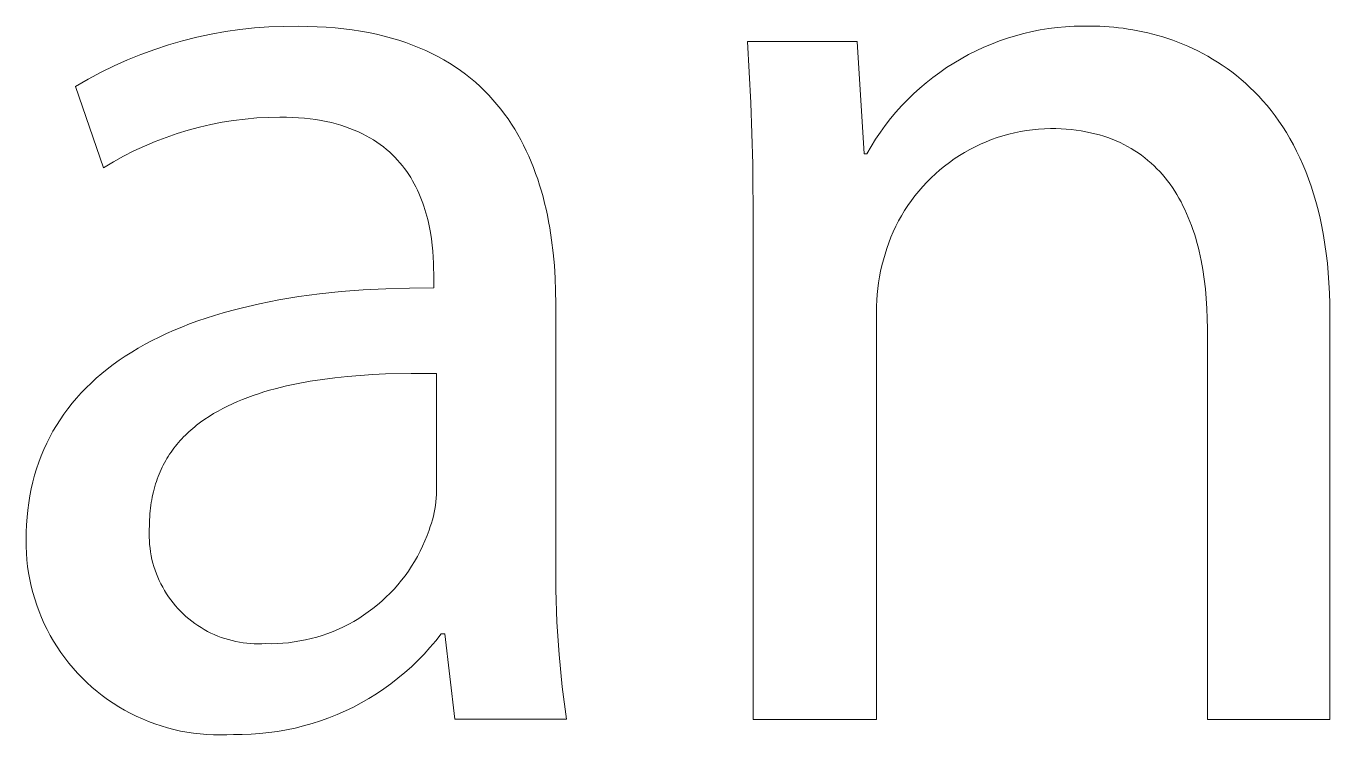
# Model space of a CAD drawing. Header units: millimetres. Extents: x -1246 to 2331, y -493 to 2006.
# Drawn here: x 1642.6 to 1675.94, y -433.34 to -415.2 of the extents above; entities that cross this region are included whole.
import ezdxf

# ---------------------------------------------------------------- set-up
doc = ezdxf.new("R2010")
doc.units = ezdxf.units.MM
doc.header["$MEASUREMENT"] = 0
doc.layers.add('Domyślny', color=7, linetype='Continuous', true_color=0x000000)

msp = doc.modelspace()

# ---------------------------------------------------------------- linework, layer by layer
at = {"layer": 'Domyślny', "color": 18, "lineweight": 15, "true_color": 0x000000}
for p, q in [((1647.328, -415.408), (1647.695, -415.342)), ((1647.695, -415.342), (1648.065, -415.289)), ((1648.065, -415.289), (1648.436, -415.249)), ((1648.436, -415.249), (1648.809, -415.222)), ((1648.809, -415.222), (1649.182, -415.208)), ((1649.182, -415.208), (1649.555, -415.206)), ((1649.555, -415.206), (1649.8, -415.209)), ((1649.8, -415.209), (1650.039, -415.217)), ((1650.039, -415.217), (1650.273, -415.23)), ((1650.273, -415.23), (1650.501, -415.248)), ((1650.501, -415.248), (1650.723, -415.271)), ((1650.723, -415.271), (1650.939, -415.299)), ((1650.939, -415.299), (1651.151, -415.331)), ((1651.151, -415.331), (1651.357, -415.369)), ((1651.357, -415.369), (1651.557, -415.411)), ((1667.9, -415.449), (1668.109, -415.392)), ((1668.109, -415.392), (1668.32, -415.343)), ((1668.32, -415.343), (1668.532, -415.301)), ((1668.532, -415.301), (1668.746, -415.266)), ((1668.746, -415.266), (1668.961, -415.239)), ((1668.961, -415.239), (1669.177, -415.219)), ((1669.177, -415.219), (1669.393, -415.206)), ((1669.393, -415.206), (1669.609, -415.201)), ((1669.609, -415.201), (1669.826, -415.203)), ((1669.826, -415.203), (1669.939, -415.204)), ((1669.939, -415.204), (1670.054, -415.207)), ((1670.054, -415.207), (1670.171, -415.212)), ((1670.171, -415.212), (1670.289, -415.22)), ((1670.289, -415.22), (1670.409, -415.23)), ((1670.409, -415.23), (1670.53, -415.243)), ((1670.53, -415.243), (1670.652, -415.258)), ((1670.652, -415.258), (1670.776, -415.276)), ((1670.776, -415.276), (1670.9, -415.297)), ((1670.9, -415.297), (1671.026, -415.32)), ((1671.026, -415.32), (1671.152, -415.346)), ((1671.152, -415.346), (1671.279, -415.375)), ((1671.279, -415.375), (1671.406, -415.407)), ((1645.887, -415.797), (1646.242, -415.681)), ((1646.242, -415.681), (1646.601, -415.577)), ((1646.601, -415.577), (1646.963, -415.486)), ((1646.963, -415.486), (1647.328, -415.408)), ((1651.557, -415.411), (1651.752, -415.457)), ((1651.752, -415.457), (1651.942, -415.508)), ((1651.942, -415.508), (1652.127, -415.563)), ((1652.127, -415.563), (1652.307, -415.623)), ((1652.307, -415.623), (1652.481, -415.687)), ((1652.481, -415.687), (1652.651, -415.754)), ((1661.133, -417.163), (1661.047, -415.596)), ((1661.047, -415.596), (1663.846, -415.596)), ((1663.846, -415.596), (1664.025, -418.467)), ((1667.086, -415.744), (1667.286, -415.66)), ((1667.286, -415.66), (1667.488, -415.582)), ((1667.488, -415.582), (1667.693, -415.512)), ((1667.693, -415.512), (1667.9, -415.449)), ((1671.406, -415.407), (1671.534, -415.441)), ((1671.534, -415.441), (1671.662, -415.479)), ((1671.662, -415.479), (1671.791, -415.52)), ((1671.791, -415.52), (1671.919, -415.565)), ((1671.919, -415.565), (1672.048, -415.612)), ((1672.048, -415.612), (1672.176, -415.663)), ((1672.176, -415.663), (1672.304, -415.718)), ((1672.304, -415.718), (1672.432, -415.776)), ((1645.19, -416.065), (1645.536, -415.925)), ((1645.536, -415.925), (1645.887, -415.797)), ((1652.651, -415.754), (1652.816, -415.826)), ((1652.816, -415.826), (1652.975, -415.902)), ((1652.975, -415.902), (1653.13, -415.982)), ((1653.13, -415.982), (1653.281, -416.065)), ((1666.32, -416.146), (1666.506, -416.036)), ((1666.506, -416.036), (1666.696, -415.932)), ((1666.696, -415.932), (1666.889, -415.835)), ((1666.889, -415.835), (1667.086, -415.744)), ((1672.432, -415.776), (1672.559, -415.837)), ((1672.559, -415.837), (1672.686, -415.903)), ((1672.686, -415.903), (1672.811, -415.971)), ((1672.811, -415.971), (1672.937, -416.044)), ((1672.937, -416.044), (1673.061, -416.121)), ((1644.184, -416.556), (1644.514, -416.381)), ((1644.514, -416.381), (1644.849, -416.217)), ((1644.849, -416.217), (1645.19, -416.065)), ((1653.281, -416.065), (1653.426, -416.152)), ((1653.426, -416.152), (1653.567, -416.243)), ((1653.567, -416.243), (1653.704, -416.337)), ((1653.704, -416.337), (1653.836, -416.435)), ((1665.785, -416.515), (1665.959, -416.386)), ((1665.959, -416.386), (1666.137, -416.263)), ((1666.137, -416.263), (1666.32, -416.146)), ((1673.061, -416.121), (1673.184, -416.201)), ((1673.184, -416.201), (1673.306, -416.286)), ((1673.306, -416.286), (1673.426, -416.374)), ((1673.426, -416.374), (1673.545, -416.467)), ((1643.861, -416.743), (1644.184, -416.556)), ((1653.836, -416.435), (1653.963, -416.535)), ((1653.963, -416.535), (1654.087, -416.639)), ((1654.087, -416.639), (1654.206, -416.747)), ((1665.45, -416.789), (1665.615, -416.649)), ((1665.615, -416.649), (1665.785, -416.515)), ((1673.545, -416.467), (1673.663, -416.564)), ((1673.663, -416.564), (1673.779, -416.665)), ((1673.779, -416.665), (1673.893, -416.77)), ((1644.576, -418.827), (1643.861, -416.743)), ((1654.206, -416.747), (1654.32, -416.857)), ((1654.32, -416.857), (1654.431, -416.97)), ((1654.431, -416.97), (1654.537, -417.087)), ((1665.135, -417.086), (1665.29, -416.935)), ((1665.29, -416.935), (1665.45, -416.789)), ((1673.893, -416.77), (1674.006, -416.88)), ((1674.006, -416.88), (1674.116, -416.995)), ((1674.116, -416.995), (1674.225, -417.113)), ((1654.537, -417.087), (1654.639, -417.206)), ((1654.639, -417.206), (1654.738, -417.327)), ((1654.738, -417.327), (1654.832, -417.452)), ((1661.181, -418.732), (1661.133, -417.163)), ((1664.841, -417.404), (1664.985, -417.243)), ((1664.985, -417.243), (1665.135, -417.086)), ((1674.225, -417.113), (1674.331, -417.237)), ((1674.331, -417.237), (1674.434, -417.365)), ((1674.434, -417.365), (1674.536, -417.498)), ((1647.32, -417.721), (1647.03, -417.788)), ((1647.612, -417.663), (1647.32, -417.721)), ((1647.905, -417.616), (1647.612, -417.663)), ((1648.2, -417.579), (1647.905, -417.616)), ((1648.496, -417.552), (1648.2, -417.579)), ((1648.793, -417.536), (1648.496, -417.552)), ((1649.09, -417.529), (1648.793, -417.536)), ((1649.254, -417.531), (1649.09, -417.529)), ((1649.413, -417.536), (1649.254, -417.531)), ((1649.567, -417.546), (1649.413, -417.536)), ((1649.718, -417.558), (1649.567, -417.546)), ((1649.863, -417.575), (1649.718, -417.558)), ((1650.005, -417.594), (1649.863, -417.575)), ((1650.142, -417.617), (1650.005, -417.594)), ((1650.275, -417.643), (1650.142, -417.617)), ((1650.404, -417.672), (1650.275, -417.643)), ((1650.529, -417.704), (1650.404, -417.672)), ((1650.65, -417.739), (1650.529, -417.704)), ((1654.832, -417.452), (1654.922, -417.578)), ((1654.922, -417.578), (1655.009, -417.708)), ((1655.009, -417.708), (1655.092, -417.84)), ((1664.568, -417.741), (1664.702, -417.57)), ((1664.702, -417.57), (1664.841, -417.404)), ((1674.536, -417.498), (1674.634, -417.636)), ((1674.634, -417.636), (1674.731, -417.779)), ((1646.178, -418.049), (1645.9, -418.156)), ((1646.459, -417.952), (1646.178, -418.049)), ((1646.743, -417.865), (1646.459, -417.952)), ((1647.03, -417.788), (1646.743, -417.865)), ((1650.767, -417.777), (1650.65, -417.739)), ((1650.88, -417.818), (1650.767, -417.777)), ((1650.989, -417.861), (1650.88, -417.818)), ((1651.095, -417.907), (1650.989, -417.861)), ((1651.197, -417.955), (1651.095, -417.907)), ((1651.296, -418.006), (1651.197, -417.955)), ((1651.39, -418.059), (1651.296, -418.006)), ((1651.482, -418.115), (1651.39, -418.059)), ((1655.092, -417.84), (1655.171, -417.974)), ((1655.171, -417.974), (1655.247, -418.11)), ((1664.32, -418.096), (1664.441, -417.916)), ((1664.441, -417.916), (1664.568, -417.741)), ((1667.431, -418.055), (1667.286, -418.106)), ((1667.577, -418.008), (1667.431, -418.055)), ((1667.725, -417.967), (1667.577, -418.008)), ((1667.875, -417.931), (1667.725, -417.967)), ((1668.025, -417.9), (1667.875, -417.931)), ((1668.177, -417.874), (1668.025, -417.9)), ((1668.329, -417.853), (1668.177, -417.874)), ((1668.482, -417.838), (1668.329, -417.853)), ((1668.636, -417.828), (1668.482, -417.838)), ((1668.789, -417.823), (1668.636, -417.828)), ((1668.927, -417.825), (1668.789, -417.823)), ((1669.062, -417.83), (1668.927, -417.825)), ((1669.194, -417.838), (1669.062, -417.83)), ((1669.323, -417.85), (1669.194, -417.838)), ((1669.45, -417.865), (1669.323, -417.85)), ((1669.574, -417.883), (1669.45, -417.865)), ((1669.695, -417.904), (1669.574, -417.883)), ((1669.814, -417.929), (1669.695, -417.904)), ((1669.929, -417.956), (1669.814, -417.929)), ((1670.043, -417.986), (1669.929, -417.956)), ((1670.153, -418.02), (1670.043, -417.986)), ((1670.261, -418.056), (1670.153, -418.02)), ((1670.367, -418.095), (1670.261, -418.056)), ((1674.731, -417.779), (1674.824, -417.927)), ((1674.824, -417.927), (1674.914, -418.079)), ((1645.357, -418.397), (1645.091, -418.531)), ((1645.626, -418.272), (1645.357, -418.397)), ((1645.9, -418.156), (1645.626, -418.272)), ((1651.57, -418.172), (1651.482, -418.115)), ((1651.654, -418.232), (1651.57, -418.172)), ((1651.736, -418.293), (1651.654, -418.232)), ((1651.814, -418.357), (1651.736, -418.293)), ((1651.889, -418.422), (1651.814, -418.357)), ((1655.247, -418.11), (1655.319, -418.248)), ((1655.319, -418.248), (1655.387, -418.389)), ((1655.387, -418.389), (1655.453, -418.531)), ((1664.096, -418.467), (1664.205, -418.279)), ((1664.205, -418.279), (1664.32, -418.096)), ((1666.726, -418.361), (1666.592, -418.436)), ((1666.863, -418.29), (1666.726, -418.361)), ((1667.002, -418.224), (1666.863, -418.29)), ((1667.143, -418.163), (1667.002, -418.224)), ((1667.286, -418.106), (1667.143, -418.163)), ((1670.47, -418.137), (1670.367, -418.095)), ((1670.57, -418.182), (1670.47, -418.137)), ((1670.668, -418.23), (1670.57, -418.182)), ((1670.763, -418.28), (1670.668, -418.23)), ((1670.856, -418.333), (1670.763, -418.28)), ((1670.947, -418.389), (1670.856, -418.333)), ((1671.035, -418.447), (1670.947, -418.389)), ((1674.914, -418.079), (1675.002, -418.237)), ((1675.002, -418.237), (1675.086, -418.4)), ((1644.831, -418.675), (1644.576, -418.827)), ((1645.091, -418.531), (1644.831, -418.675)), ((1651.961, -418.489), (1651.889, -418.422)), ((1652.03, -418.558), (1651.961, -418.489)), ((1652.096, -418.628), (1652.03, -418.558)), ((1652.158, -418.7), (1652.096, -418.628)), ((1652.219, -418.773), (1652.158, -418.7)), ((1655.453, -418.531), (1655.514, -418.675)), ((1655.514, -418.675), (1655.573, -418.821)), ((1664.025, -418.467), (1664.096, -418.467)), ((1666.207, -418.689), (1666.085, -418.782)), ((1666.333, -418.6), (1666.207, -418.689)), ((1666.461, -418.516), (1666.333, -418.6)), ((1666.592, -418.436), (1666.461, -418.516)), ((1671.12, -418.508), (1671.035, -418.447)), ((1671.204, -418.572), (1671.12, -418.508)), ((1671.285, -418.638), (1671.204, -418.572)), ((1671.363, -418.706), (1671.285, -418.638)), ((1671.439, -418.777), (1671.363, -418.706)), ((1675.086, -418.4), (1675.167, -418.569)), ((1675.167, -418.569), (1675.244, -418.742)), ((1652.276, -418.848), (1652.219, -418.773)), ((1652.331, -418.923), (1652.276, -418.848)), ((1652.383, -419), (1652.331, -418.923)), ((1652.432, -419.078), (1652.383, -419)), ((1655.573, -418.821), (1655.628, -418.969)), ((1655.628, -418.969), (1655.68, -419.118)), ((1661.189, -420.301), (1661.181, -418.732)), ((1665.85, -418.981), (1665.738, -419.086)), ((1665.966, -418.879), (1665.85, -418.981)), ((1666.085, -418.782), (1665.966, -418.879)), ((1671.513, -418.85), (1671.439, -418.777)), ((1671.585, -418.925), (1671.513, -418.85)), ((1671.654, -419.002), (1671.585, -418.925)), ((1671.721, -419.082), (1671.654, -419.002)), ((1675.244, -418.742), (1675.319, -418.921)), ((1675.319, -418.921), (1675.389, -419.106)), ((1652.479, -419.157), (1652.432, -419.078)), ((1652.523, -419.236), (1652.479, -419.157)), ((1652.565, -419.317), (1652.523, -419.236)), ((1652.605, -419.398), (1652.565, -419.317)), ((1655.68, -419.118), (1655.729, -419.269)), ((1655.729, -419.269), (1655.774, -419.421)), ((1665.525, -419.308), (1665.424, -419.424)), ((1665.629, -419.195), (1665.525, -419.308)), ((1665.738, -419.086), (1665.629, -419.195)), ((1671.786, -419.164), (1671.721, -419.082)), ((1671.848, -419.248), (1671.786, -419.164)), ((1671.909, -419.335), (1671.848, -419.248)), ((1671.967, -419.423), (1671.909, -419.335)), ((1675.389, -419.106), (1675.456, -419.296)), ((1675.456, -419.296), (1675.519, -419.492)), ((1652.642, -419.48), (1652.605, -419.398)), ((1652.677, -419.562), (1652.642, -419.48)), ((1652.71, -419.645), (1652.677, -419.562)), ((1652.741, -419.728), (1652.71, -419.645)), ((1652.77, -419.812), (1652.741, -419.728)), ((1655.774, -419.421), (1655.817, -419.574)), ((1655.817, -419.574), (1655.857, -419.729)), ((1655.857, -419.729), (1655.894, -419.885)), ((1665.235, -419.666), (1665.147, -419.792)), ((1665.327, -419.543), (1665.235, -419.666)), ((1665.424, -419.424), (1665.327, -419.543)), ((1672.023, -419.513), (1671.967, -419.423)), ((1672.077, -419.605), (1672.023, -419.513)), ((1672.129, -419.7), (1672.077, -419.605)), ((1672.179, -419.796), (1672.129, -419.7)), ((1675.519, -419.492), (1675.578, -419.693)), ((1675.578, -419.693), (1675.633, -419.9)), ((1652.797, -419.895), (1652.77, -419.812)), ((1652.822, -419.979), (1652.797, -419.895)), ((1652.845, -420.063), (1652.822, -419.979)), ((1652.867, -420.146), (1652.845, -420.063)), ((1655.894, -419.885), (1655.928, -420.042)), ((1655.928, -420.042), (1655.959, -420.2)), ((1664.983, -420.053), (1664.909, -420.187)), ((1665.063, -419.921), (1664.983, -420.053)), ((1665.147, -419.792), (1665.063, -419.921)), ((1672.226, -419.893), (1672.179, -419.796)), ((1672.272, -419.993), (1672.226, -419.893)), ((1672.316, -420.095), (1672.272, -419.993)), ((1675.633, -419.9), (1675.684, -420.113)), ((1652.887, -420.23), (1652.867, -420.146)), ((1652.905, -420.313), (1652.887, -420.23)), ((1652.936, -420.479), (1652.905, -420.313)), ((1655.959, -420.2), (1655.988, -420.359)), ((1655.988, -420.359), (1656.037, -420.679)), ((1661.189, -432.94), (1661.189, -420.301)), ((1664.839, -420.324), (1664.773, -420.463)), ((1664.909, -420.187), (1664.839, -420.324)), ((1672.357, -420.198), (1672.316, -420.095)), ((1672.397, -420.303), (1672.357, -420.198)), ((1672.434, -420.409), (1672.397, -420.303)), ((1675.684, -420.113), (1675.73, -420.331)), ((1675.73, -420.331), (1675.772, -420.556)), ((1652.962, -420.642), (1652.936, -420.479)), ((1652.982, -420.803), (1652.962, -420.642)), ((1656.037, -420.679), (1656.076, -421.002)), ((1664.713, -420.604), (1664.657, -420.748)), ((1664.773, -420.463), (1664.713, -420.604)), ((1672.47, -420.517), (1672.434, -420.409)), ((1672.504, -420.627), (1672.47, -420.517)), ((1672.536, -420.738), (1672.504, -420.627)), ((1675.772, -420.556), (1675.81, -420.787)), ((1652.998, -420.96), (1652.982, -420.803)), ((1653.009, -421.114), (1652.998, -420.96)), ((1656.076, -421.002), (1656.106, -421.327)), ((1664.561, -421.04), (1664.518, -421.183)), ((1664.606, -420.893), (1664.561, -421.04)), ((1664.657, -420.748), (1664.606, -420.893)), ((1672.566, -420.85), (1672.536, -420.738)), ((1672.594, -420.964), (1672.566, -420.85)), ((1672.62, -421.079), (1672.594, -420.964)), ((1675.81, -420.787), (1675.843, -421.024)), ((1675.843, -421.024), (1675.871, -421.267)), ((1653.016, -421.263), (1653.009, -421.114)), ((1653.02, -421.406), (1653.016, -421.263)), ((1656.106, -421.327), (1656.126, -421.653)), ((1664.48, -421.328), (1664.446, -421.474)), ((1664.518, -421.183), (1664.48, -421.328)), ((1672.644, -421.196), (1672.62, -421.079)), ((1672.688, -421.433), (1672.644, -421.196)), ((1675.871, -421.267), (1675.894, -421.516)), ((1653.021, -421.543), (1653.02, -421.406)), ((1653.021, -421.901), (1653.021, -421.543)), ((1656.126, -421.653), (1656.138, -421.979)), ((1664.418, -421.621), (1664.394, -421.769)), ((1664.446, -421.474), (1664.418, -421.621)), ((1672.724, -421.675), (1672.688, -421.433)), ((1672.753, -421.922), (1672.724, -421.675)), ((1675.894, -421.516), (1675.913, -421.771)), ((1649.573, -422.124), (1650.103, -422.053)), ((1650.103, -422.053), (1650.651, -421.996)), ((1650.651, -421.996), (1651.217, -421.952)), ((1651.217, -421.952), (1651.801, -421.921)), ((1651.801, -421.921), (1652.402, -421.904)), ((1652.402, -421.904), (1653.021, -421.901)), ((1656.138, -421.979), (1656.142, -422.306)), ((1664.375, -421.918), (1664.36, -422.067)), ((1664.394, -421.769), (1664.375, -421.918)), ((1672.775, -422.172), (1672.753, -421.922)), ((1675.913, -421.771), (1675.926, -422.033)), ((1675.926, -422.033), (1675.934, -422.301)), ((1648.094, -422.415), (1648.568, -422.305)), ((1648.568, -422.305), (1649.062, -422.208)), ((1649.062, -422.208), (1649.573, -422.124)), ((1656.142, -422.306), (1656.142, -428.786)), ((1664.351, -422.217), (1664.346, -422.367)), ((1664.346, -422.367), (1664.346, -422.517)), ((1664.36, -422.067), (1664.351, -422.217)), ((1672.791, -422.427), (1672.775, -422.172)), ((1675.934, -422.301), (1675.937, -422.576)), ((1646.988, -422.746), (1647.2, -422.673)), ((1647.2, -422.673), (1647.416, -422.604)), ((1647.416, -422.604), (1647.637, -422.537)), ((1647.637, -422.537), (1647.863, -422.474)), ((1647.863, -422.474), (1648.094, -422.415)), ((1664.346, -422.517), (1664.346, -432.94)), ((1672.801, -422.684), (1672.791, -422.427)), ((1672.804, -422.945), (1672.801, -422.684)), ((1675.937, -422.576), (1675.937, -432.94)), ((1646.189, -423.068), (1646.382, -422.983)), ((1646.382, -422.983), (1646.579, -422.901)), ((1646.579, -422.901), (1646.781, -422.822)), ((1646.781, -422.822), (1646.988, -422.746)), ((1672.804, -432.94), (1672.804, -422.945)), ((1645.468, -423.441), (1645.641, -423.343)), ((1645.641, -423.343), (1645.819, -423.248)), ((1645.819, -423.248), (1646.002, -423.157)), ((1646.002, -423.157), (1646.189, -423.068)), ((1644.977, -423.753), (1645.136, -423.646)), ((1645.136, -423.646), (1645.299, -423.542)), ((1645.299, -423.542), (1645.468, -423.441)), ((1644.532, -424.092), (1644.675, -423.976)), ((1644.675, -423.976), (1644.824, -423.863)), ((1644.824, -423.863), (1644.977, -423.753)), ((1644.131, -424.459), (1644.26, -424.334)), ((1644.26, -424.334), (1644.393, -424.212)), ((1644.393, -424.212), (1644.532, -424.092)), ((1649.559, -424.344), (1649.258, -424.408)), ((1649.865, -424.288), (1649.559, -424.344)), ((1650.177, -424.24), (1649.865, -424.288)), ((1650.494, -424.199), (1650.177, -424.24)), ((1650.814, -424.165), (1650.494, -424.199)), ((1651.137, -424.138), (1650.814, -424.165)), ((1651.463, -424.117), (1651.137, -424.138)), ((1651.789, -424.102), (1651.463, -424.117)), ((1652.443, -424.088), (1651.789, -424.102)), ((1653.093, -424.093), (1652.443, -424.088)), ((1653.093, -427.094), (1653.093, -424.093)), ((1643.776, -424.853), (1643.889, -424.719)), ((1643.889, -424.719), (1644.007, -424.588)), ((1644.007, -424.588), (1644.131, -424.459)), ((1648.266, -424.702), (1648.133, -424.754)), ((1648.401, -424.653), (1648.266, -424.702)), ((1648.539, -424.607), (1648.401, -424.653)), ((1648.679, -424.562), (1648.539, -424.607)), ((1648.821, -424.52), (1648.679, -424.562)), ((1648.965, -424.481), (1648.821, -424.52)), ((1649.258, -424.408), (1648.965, -424.481)), ((1643.564, -425.131), (1643.667, -424.991)), ((1643.667, -424.991), (1643.776, -424.853)), ((1647.508, -425.05), (1647.392, -425.117)), ((1647.628, -424.985), (1647.508, -425.05)), ((1647.75, -424.924), (1647.628, -424.985)), ((1647.875, -424.864), (1647.75, -424.924)), ((1648.003, -424.808), (1647.875, -424.864)), ((1648.133, -424.754), (1648.003, -424.808)), ((1643.373, -425.42), (1643.466, -425.274)), ((1643.466, -425.274), (1643.564, -425.131)), ((1647.062, -425.336), (1646.959, -425.415)), ((1647.169, -425.26), (1647.062, -425.336)), ((1647.279, -425.187), (1647.169, -425.26)), ((1647.392, -425.117), (1647.279, -425.187)), ((1643.126, -425.876), (1643.203, -425.721)), ((1643.203, -425.721), (1643.285, -425.569)), ((1643.285, -425.569), (1643.373, -425.42)), ((1646.626, -425.714), (1646.583, -425.76)), ((1646.671, -425.669), (1646.626, -425.714)), ((1646.717, -425.625), (1646.671, -425.669)), ((1646.763, -425.581), (1646.717, -425.625)), ((1646.811, -425.539), (1646.763, -425.581)), ((1646.86, -425.497), (1646.811, -425.539)), ((1646.909, -425.455), (1646.86, -425.497)), ((1646.959, -425.415), (1646.909, -425.455)), ((1642.986, -426.195), (1643.053, -426.034)), ((1643.053, -426.034), (1643.126, -425.876)), ((1646.341, -426.053), (1646.304, -426.104)), ((1646.379, -426.002), (1646.341, -426.053)), ((1646.417, -425.952), (1646.379, -426.002)), ((1646.457, -425.903), (1646.417, -425.952)), ((1646.498, -425.855), (1646.457, -425.903)), ((1646.54, -425.807), (1646.498, -425.855)), ((1646.583, -425.76), (1646.54, -425.807)), ((1642.868, -426.525), (1642.925, -426.358)), ((1642.925, -426.358), (1642.986, -426.195)), ((1646.137, -426.375), (1646.107, -426.432)), ((1646.168, -426.319), (1646.137, -426.375)), ((1646.201, -426.264), (1646.168, -426.319)), ((1646.234, -426.21), (1646.201, -426.264)), ((1646.269, -426.157), (1646.234, -426.21)), ((1646.304, -426.104), (1646.269, -426.157)), ((1642.772, -426.866), (1642.817, -426.694)), ((1642.817, -426.694), (1642.868, -426.525)), ((1645.974, -426.728), (1645.951, -426.79)), ((1645.998, -426.667), (1645.974, -426.728)), ((1646.024, -426.607), (1645.998, -426.667)), ((1646.05, -426.548), (1646.024, -426.607)), ((1646.078, -426.489), (1646.05, -426.548)), ((1646.107, -426.432), (1646.078, -426.489)), ((1642.696, -427.219), (1642.731, -427.041)), ((1642.731, -427.041), (1642.772, -426.866)), ((1645.871, -427.047), (1645.854, -427.114)), ((1645.889, -426.982), (1645.871, -427.047)), ((1645.908, -426.917), (1645.889, -426.982)), ((1645.929, -426.853), (1645.908, -426.917)), ((1645.951, -426.79), (1645.929, -426.853)), ((1642.666, -427.4), (1642.696, -427.219)), ((1645.8, -427.39), (1645.789, -427.461)), ((1645.811, -427.319), (1645.8, -427.39)), ((1645.824, -427.25), (1645.811, -427.319)), ((1645.839, -427.181), (1645.824, -427.25)), ((1645.854, -427.114), (1645.839, -427.181)), ((1653.064, -427.465), (1653.076, -427.373)), ((1653.076, -427.373), (1653.084, -427.28)), ((1653.084, -427.28), (1653.09, -427.187)), ((1653.09, -427.187), (1653.093, -427.094)), ((1642.623, -427.77), (1642.642, -427.583)), ((1642.642, -427.583), (1642.666, -427.4)), ((1645.766, -427.681), (1645.761, -427.756)), ((1645.773, -427.607), (1645.766, -427.681)), ((1645.78, -427.533), (1645.773, -427.607)), ((1645.789, -427.461), (1645.78, -427.533)), ((1653.012, -427.74), (1653.032, -427.649)), ((1653.032, -427.649), (1653.05, -427.557)), ((1653.05, -427.557), (1653.064, -427.465)), ((1642.601, -428.151), (1642.609, -427.959)), ((1642.609, -427.959), (1642.623, -427.77)), ((1645.755, -427.988), (1645.749, -428.084)), ((1645.756, -427.91), (1645.755, -427.988)), ((1645.758, -427.832), (1645.756, -427.91)), ((1645.761, -427.756), (1645.758, -427.832)), ((1652.902, -428.095), (1652.934, -428.008)), ((1652.934, -428.008), (1652.963, -427.919)), ((1652.963, -427.919), (1652.989, -427.83)), ((1652.989, -427.83), (1653.012, -427.74)), ((1642.598, -428.345), (1642.601, -428.151)), ((1642.599, -428.515), (1642.598, -428.345)), ((1645.749, -428.084), (1645.746, -428.179)), ((1645.746, -428.179), (1645.746, -428.275)), ((1645.746, -428.275), (1645.75, -428.371)), ((1645.75, -428.371), (1645.757, -428.467)), ((1652.738, -428.505), (1652.797, -428.37)), ((1652.797, -428.37), (1652.852, -428.234)), ((1652.852, -428.234), (1652.902, -428.095)), ((1642.606, -428.686), (1642.599, -428.515)), ((1642.619, -428.855), (1642.606, -428.686)), ((1645.757, -428.467), (1645.767, -428.562)), ((1645.767, -428.562), (1645.781, -428.657)), ((1645.781, -428.657), (1645.798, -428.752)), ((1652.605, -428.768), (1652.674, -428.638)), ((1652.674, -428.638), (1652.738, -428.505)), ((1642.638, -429.025), (1642.619, -428.855)), ((1642.663, -429.193), (1642.638, -429.025)), ((1645.798, -428.752), (1645.818, -428.846)), ((1645.818, -428.846), (1645.841, -428.939)), ((1645.841, -428.939), (1645.868, -429.031)), ((1645.868, -429.031), (1645.897, -429.122)), ((1652.374, -429.144), (1652.455, -429.021)), ((1652.455, -429.021), (1652.532, -428.896)), ((1652.532, -428.896), (1652.605, -428.768)), ((1656.142, -428.786), (1656.143, -429.618)), ((1642.693, -429.361), (1642.663, -429.193)), ((1642.729, -429.527), (1642.693, -429.361)), ((1645.897, -429.122), (1645.93, -429.212)), ((1645.93, -429.212), (1645.966, -429.301)), ((1645.966, -429.301), (1646.004, -429.389)), ((1646.004, -429.389), (1646.046, -429.475)), ((1652.105, -429.494), (1652.198, -429.381)), ((1652.198, -429.381), (1652.288, -429.264)), ((1652.288, -429.264), (1652.374, -429.144)), ((1642.771, -429.692), (1642.729, -429.527)), ((1642.818, -429.856), (1642.771, -429.692)), ((1646.046, -429.475), (1646.091, -429.56)), ((1646.091, -429.56), (1646.139, -429.643)), ((1646.139, -429.643), (1646.189, -429.725)), ((1646.189, -429.725), (1646.242, -429.805)), ((1651.801, -429.815), (1651.906, -429.712)), ((1651.906, -429.712), (1652.007, -429.605)), ((1652.007, -429.605), (1652.105, -429.494)), ((1656.143, -429.618), (1656.171, -430.449)), ((1642.871, -430.017), (1642.818, -429.856)), ((1642.93, -430.177), (1642.871, -430.017)), ((1646.242, -429.805), (1646.298, -429.883)), ((1646.298, -429.883), (1646.357, -429.959)), ((1646.357, -429.959), (1646.418, -430.033)), ((1646.418, -430.033), (1646.482, -430.104)), ((1651.466, -430.103), (1651.581, -430.011)), ((1651.581, -430.011), (1651.693, -429.915)), ((1651.693, -429.915), (1651.801, -429.815)), ((1642.994, -430.335), (1642.93, -430.177)), ((1643.063, -430.491), (1642.994, -430.335)), ((1646.482, -430.104), (1646.548, -430.174)), ((1646.548, -430.174), (1646.616, -430.241)), ((1646.616, -430.241), (1646.687, -430.306)), ((1646.687, -430.306), (1646.76, -430.368)), ((1646.76, -430.368), (1646.835, -430.428)), ((1650.977, -430.431), (1651.103, -430.355)), ((1651.103, -430.355), (1651.227, -430.275)), ((1651.227, -430.275), (1651.348, -430.191)), ((1651.348, -430.191), (1651.466, -430.103)), ((1643.138, -430.643), (1643.063, -430.491)), ((1643.218, -430.794), (1643.138, -430.643)), ((1646.835, -430.428), (1646.912, -430.485)), ((1646.912, -430.485), (1646.991, -430.54)), ((1646.991, -430.54), (1647.072, -430.592)), ((1647.072, -430.592), (1647.154, -430.641)), ((1647.154, -430.641), (1647.238, -430.687)), ((1647.238, -430.687), (1647.324, -430.73)), ((1647.324, -430.73), (1647.411, -430.77)), ((1650.31, -430.741), (1650.448, -430.688)), ((1650.448, -430.688), (1650.583, -430.631)), ((1650.583, -430.631), (1650.717, -430.569)), ((1650.717, -430.569), (1650.848, -430.502)), ((1650.848, -430.502), (1650.977, -430.431)), ((1656.171, -430.449), (1656.226, -431.279)), ((1643.303, -430.941), (1643.218, -430.794)), ((1643.394, -431.086), (1643.303, -430.941)), ((1647.411, -430.77), (1647.5, -430.807)), ((1647.5, -430.807), (1647.589, -430.841)), ((1647.589, -430.841), (1647.68, -430.872)), ((1647.68, -430.872), (1647.772, -430.9)), ((1647.772, -430.9), (1647.864, -430.925)), ((1647.864, -430.925), (1647.958, -430.947)), ((1647.958, -430.947), (1648.052, -430.965)), ((1648.052, -430.965), (1648.147, -430.98)), ((1648.147, -430.98), (1648.242, -430.992)), ((1648.242, -430.992), (1648.338, -431)), ((1648.338, -431), (1648.433, -431.006)), ((1648.433, -431.006), (1648.529, -431.008)), ((1648.529, -431.008), (1648.625, -431.006)), ((1648.625, -431.006), (1648.721, -431.002)), ((1648.721, -431.002), (1648.868, -431.003)), ((1648.868, -431.003), (1649.016, -430.999)), ((1649.016, -430.999), (1649.163, -430.99)), ((1649.163, -430.99), (1649.309, -430.977)), ((1649.309, -430.977), (1649.455, -430.958)), ((1649.455, -430.958), (1649.601, -430.934)), ((1649.601, -430.934), (1649.745, -430.905)), ((1649.745, -430.905), (1649.888, -430.872)), ((1649.888, -430.872), (1650.031, -430.833)), ((1650.031, -430.833), (1650.171, -430.79)), ((1650.171, -430.79), (1650.31, -430.741)), ((1653.072, -430.93), (1652.925, -431.103)), ((1653.212, -430.751), (1653.072, -430.93)), ((1653.307, -430.751), (1653.212, -430.751)), ((1653.557, -432.931), (1653.307, -430.751)), ((1643.489, -431.227), (1643.394, -431.086)), ((1643.589, -431.365), (1643.489, -431.227)), ((1643.693, -431.499), (1643.589, -431.365)), ((1652.773, -431.271), (1652.615, -431.434)), ((1652.925, -431.103), (1652.773, -431.271)), ((1656.226, -431.279), (1656.308, -432.107)), ((1643.802, -431.63), (1643.693, -431.499)), ((1643.916, -431.757), (1643.802, -431.63)), ((1652.451, -431.591), (1652.282, -431.742)), ((1652.615, -431.434), (1652.451, -431.591)), ((1644.034, -431.879), (1643.916, -431.757)), ((1644.156, -431.998), (1644.034, -431.879)), ((1644.282, -432.113), (1644.156, -431.998)), ((1651.928, -432.027), (1651.744, -432.16)), ((1652.108, -431.888), (1651.928, -432.027)), ((1652.282, -431.742), (1652.108, -431.888)), ((1644.412, -432.223), (1644.282, -432.113)), ((1644.546, -432.328), (1644.412, -432.223)), ((1644.683, -432.429), (1644.546, -432.328)), ((1651.556, -432.286), (1651.363, -432.406)), ((1651.744, -432.16), (1651.556, -432.286)), ((1656.308, -432.107), (1656.416, -432.931)), ((1644.824, -432.525), (1644.683, -432.429)), ((1644.967, -432.616), (1644.824, -432.525)), ((1645.114, -432.702), (1644.967, -432.616)), ((1645.264, -432.783), (1645.114, -432.702)), ((1650.762, -432.724), (1650.554, -432.815)), ((1650.966, -432.625), (1650.762, -432.724)), ((1651.166, -432.519), (1650.966, -432.625)), ((1651.363, -432.406), (1651.166, -432.519)), ((1645.417, -432.859), (1645.264, -432.783)), ((1645.572, -432.929), (1645.417, -432.859)), ((1645.729, -432.994), (1645.572, -432.929)), ((1645.888, -433.054), (1645.729, -432.994)), ((1646.05, -433.108), (1645.888, -433.054)), ((1649.914, -433.046), (1649.696, -433.108)), ((1650.13, -432.977), (1649.914, -433.046)), ((1650.343, -432.9), (1650.13, -432.977)), ((1650.554, -432.815), (1650.343, -432.9)), ((1656.416, -432.931), (1653.557, -432.931)), ((1664.346, -432.94), (1661.189, -432.94)), ((1675.937, -432.94), (1672.804, -432.94)), ((1646.213, -433.157), (1646.05, -433.108)), ((1646.378, -433.199), (1646.213, -433.157)), ((1646.544, -433.237), (1646.378, -433.199)), ((1646.711, -433.268), (1646.544, -433.237)), ((1646.88, -433.294), (1646.711, -433.268)), ((1647.049, -433.313), (1646.88, -433.294)), ((1647.219, -433.327), (1647.049, -433.313)), ((1647.389, -433.335), (1647.219, -433.327)), ((1647.559, -433.338), (1647.389, -433.335)), ((1647.729, -433.334), (1647.559, -433.338)), ((1647.899, -433.324), (1647.729, -433.334)), ((1648.126, -433.325), (1647.899, -433.324)), ((1648.353, -433.318), (1648.126, -433.325)), ((1648.579, -433.302), (1648.353, -433.318)), ((1648.805, -433.279), (1648.579, -433.302)), ((1649.03, -433.248), (1648.805, -433.279)), ((1649.253, -433.209), (1649.03, -433.248)), ((1649.475, -433.163), (1649.253, -433.209)), ((1649.696, -433.108), (1649.475, -433.163))]:
    msp.add_line(p, q, dxfattribs=at)

doc.saveas('drawing.dxf')
